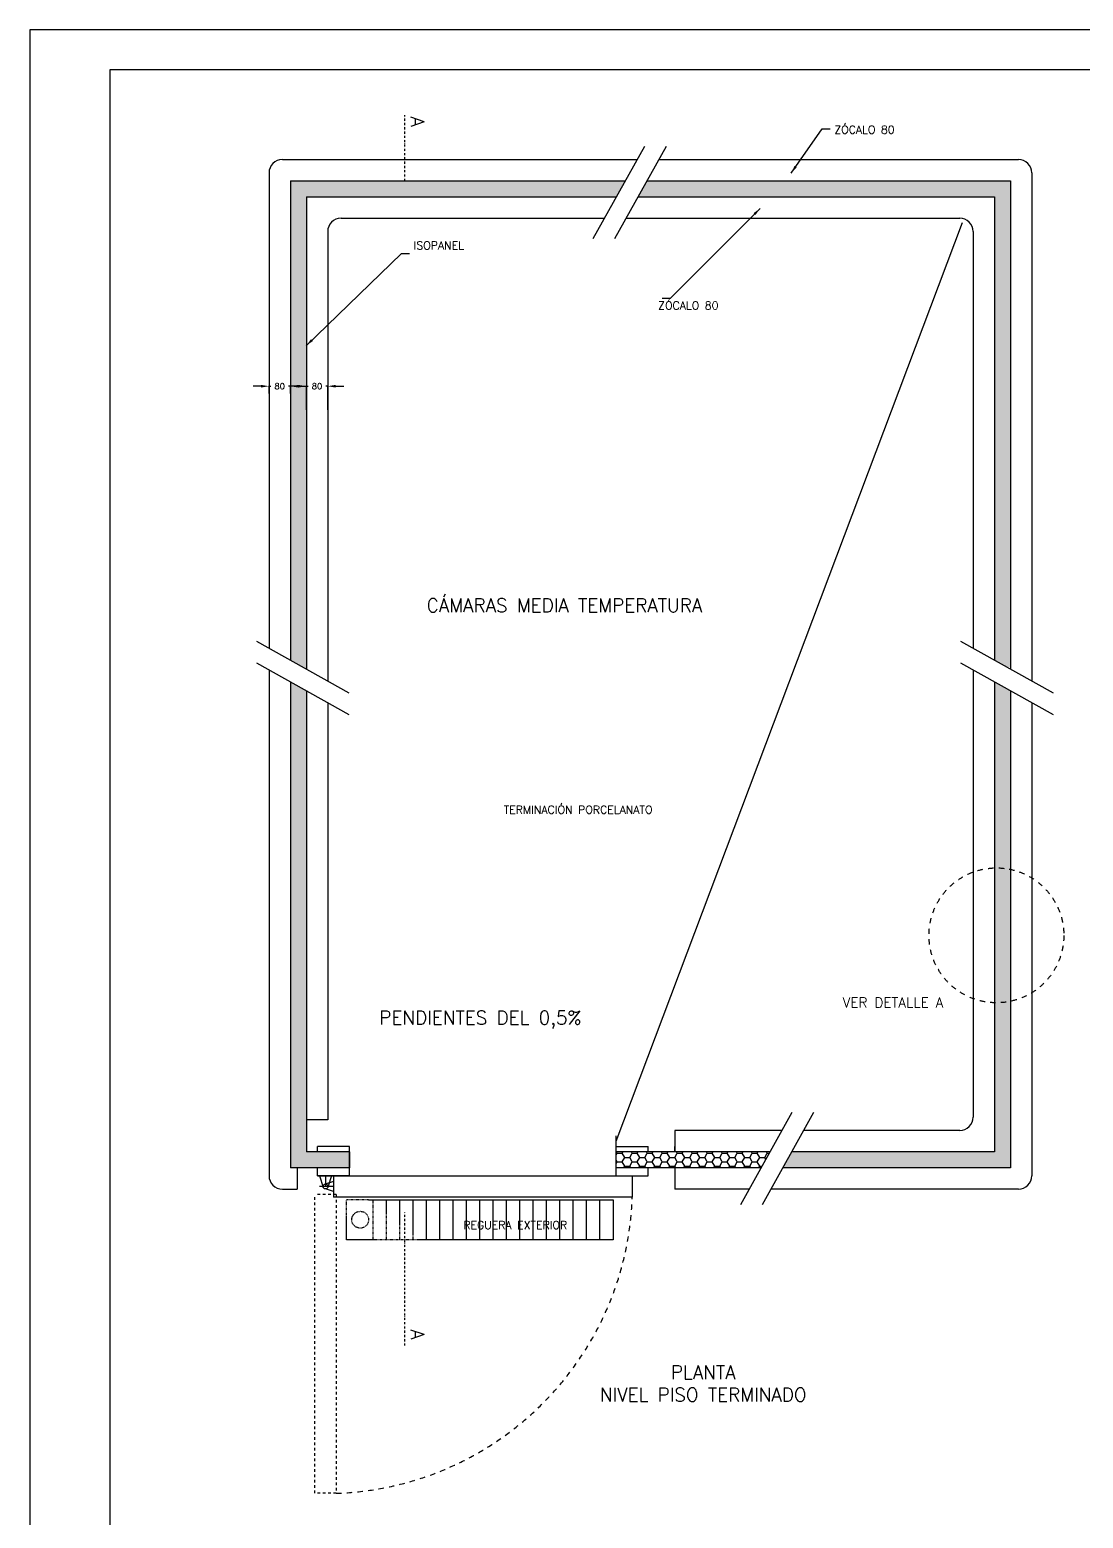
# Model space of a CAD drawing. Extents: x 20 to 15395, y -28849 to -19999.
# Drawn here: x 20 to 3970, y -25579 to -19999 of the extents above; entities that cross this region are included whole.
import ezdxf
from ezdxf.enums import TextEntityAlignment as Align

# ---------------------------------------------------------------- set-up
doc = ezdxf.new("R2010")
doc.units = 0
doc.header["$LTSCALE"] = 0.1
doc.header["$MEASUREMENT"] = 0
doc.header["$PDMODE"] = 33
for name, pattern in [('CEN10', [160, 80, -40, 0, -40]), ('PUN10', [40, 20, -20]), ('PUN100', [400, 200, -200]), ('PUN50', [200, 100, -100])]:
    doc.linetypes.add(name, pattern=pattern)
doc.layers.get('DEFPOINTS').update_dxf_attribs({"linetype": 'CONTINUOUS'})
for name, color, linetype in [('EQ', 8, 'CONTINUOUS'), ('FI', 2, 'CONTINUOUS'), ('GR', 9, 'CONTINUOUS'), ('ISO-2', 24, 'CONTINUOUS'), ('ISO-FI', 140, 'CONTINUOUS'), ('MA', 15, 'CONTINUOUS'), ('MF', 8, 'CONTINUOUS'), ('MFF', 8, 'CONTINUOUS'), ('TX', 13, 'CONTINUOUS')]:
    doc.layers.add(name, color=color, linetype=linetype)
doc.styles.add('ROMANS', font='romans')
doc.styles.get("Standard").update_dxf_attribs({"font": 'ITALIC'})
doc.dimstyles.new('RPM 1-15', dxfattribs={"dimscale": 15, "dimtxt": 1.5, "dimasz": 2, "dimexe": 0.0625, "dimexo": 0.38, "dimgap": 1, "dimtad": 0, "dimdec": 0, "dimtxsty": 'ROMANS', "dimcen": 2.5, "dimclrd": 256, "dimclre": 256, "dimclrt": 256, "dimazin": 0, "dimtfac": 1, "dimtdec": 0, "dimtmove": 0, "dimatfit": 1, "dimfxl": 1, "dimtolj": 1, "dimlwd": -1, "dimlwe": -1, "dimarcsym": 0})
doc.dimstyles.get("Standard").update_dxf_attribs({"dimtxt": 0.18, "dimasz": 0.18, "dimexe": 0.18, "dimexo": 0.0625, "dimgap": 0.09, "dimtad": 0, "dimtih": 1, "dimtoh": 1, "dimdec": 4, "dimzin": 0, "dimdsep": 46, "dimtxsty": 'Standard', "dimcen": 0.09, "dimadec": 0, "dimazin": 0, "dimtfac": 1, "dimtdec": 4, "dimtofl": 0, "dimtmove": 0, "dimatfit": 3, "dimfxl": 1, "dimtolj": 1, "dimtzin": 0, "dimarcsym": 0})
pattern_1 = [(0, (1, 0), (28.125, 16.237976), [18.75, -37.5]), (120, (1, 0), (-28.125, 16.237976), [18.75, -37.5]), (60, (1, 0), (6e-08, 32.475953), [-37.5, 18.75])]

# ---------------------------------------------------------------- blocks, each defined once
blk = doc.blocks.new('*D439')
at = {"layer": 'DEFPOINTS', "color": 0, "transparency": 16777216}
for p in [(917.1, -21335.3), (917.1, -21368.1, 0), (997.1, -21368.1, 0)]:
    blk.add_point(p, dxfattribs=at)
at = {"layer": 'TX', "transparency": 16777216}
for p, q in [((887.1, -21335.3), (857.1, -21335.3)), ((917.1, -21362.4), (917.1, -21334.3)), ((917.1, -21335.3), (923.9, -21335.3)), ((997.1, -21335.3), (990.3, -21335.3)), ((997.1, -21362.4), (997.1, -21334.3)), ((1027.1, -21335.3), (1057.1, -21335.3))]:
    blk.add_line(p, q, dxfattribs=at)
for points in [[(887.1, -21330.3), (887.1, -21340.3), (917.1, -21335.3)], [(1027.1, -21330.3), (1027.1, -21340.3), (997.1, -21335.3)]]:
    blk.add_solid(points, dxfattribs=at)
at = {"layer": 'TX', "transparency": 16777216, "insert": (957.1, -21335.3), "char_height": 22.5, "attachment_point": 5, "style": 'ROMANS'}
blk.add_mtext('\\A1;80', dxfattribs=at)
blk = doc.blocks.new('*D440')
at = {"layer": 'DEFPOINTS', "color": 0, "transparency": 16777216}
for p in [(1137.1, -21335.3), (1057.1, -21430.1, 0), (1137.1, -21430.1, 0)]:
    blk.add_point(p, dxfattribs=at)
at = {"layer": 'TX', "transparency": 16777216}
for p, q in [((1027.1, -21335.3), (997.1, -21335.3)), ((1057.1, -21424.4), (1057.1, -21334.3)), ((1057.1, -21335.3), (1063.9, -21335.3)), ((1137.1, -21335.3), (1130.3, -21335.3)), ((1137.1, -21424.4), (1137.1, -21334.3)), ((1167.1, -21335.3), (1197.1, -21335.3))]:
    blk.add_line(p, q, dxfattribs=at)
for points in [[(1027.1, -21330.3), (1027.1, -21340.3), (1057.1, -21335.3)], [(1167.1, -21330.3), (1167.1, -21340.3), (1137.1, -21335.3)]]:
    blk.add_solid(points, dxfattribs=at)
at = {"layer": 'TX', "transparency": 16777216, "insert": (1097.1, -21335.3), "char_height": 22.5, "attachment_point": 5, "style": 'ROMANS'}
blk.add_mtext('\\A1;80', dxfattribs=at)

msp = doc.modelspace()

# ---------------------------------------------------------------- hatches: boundary and pattern name
at = {"layer": 'ISO-2'}
h = msp.add_hatch(dxfattribs=at)
h.set_pattern_fill('HONEY', color=256, scale=150, style=0)
h.set_pattern_definition(pattern_1)
h.paths.add_polyline_path([(1057.1, -22395.3), (997.1, -22361.9), (997.1, -20565.7), (2252.8, -20565.7), (2219.4, -20625.7), (1057.1, -20625.7)])
h = msp.add_hatch(dxfattribs=at)
h.set_pattern_fill('HONEY', color=256, scale=150, style=0)
h.set_pattern_definition(pattern_1)
h.paths.add_polyline_path([(2300.6, -20625.7), (3637.1, -20625.7), (3637.1, -22361.9), (3683.4, -22387.7), (3697.1, -22387.7), (3697.1, -20565.7), (2334, -20565.7)])
h = msp.add_hatch(dxfattribs=at)
h.set_pattern_fill('HONEY', color=256, scale=150, style=0)
h.set_pattern_definition(pattern_1)
h.paths.add_polyline_path([(1219.1, -24265.7), (1219.1, -24205.7), (1057.1, -24205.7), (1057.1, -22476.5), (997.1, -22443.1), (997.1, -24265.7), (1219, -24265.7)])
h = msp.add_hatch(dxfattribs=at)
h.set_pattern_fill('HONEY', color=256, scale=150, style=0)
h.set_pattern_definition(pattern_1)
h.paths.add_polyline_path([(3637.1, -22443.1), (3637.1, -24205.6), (2876.6, -24205.6), (2843.2, -24265.6), (3697.1, -24265.6), (3697.1, -22476.5)])
h = msp.add_hatch(dxfattribs=at)
h.set_pattern_fill('HONEY', color=256, scale=150, style=0)
h.set_pattern_definition(pattern_1)
h.paths.add_polyline_path([(2219.1, -24265.6), (2219.1, -24205.6), (2795.3, -24205.6), (2761.9, -24265.6)])

# ---------------------------------------------------------------- linework, layer by layer
at = {"layer": 'EQ'}
for p, q in [((2219.1, -24295.7, 0), (2219.1, -24145.7, 0)), ((1219.1, -24185.7, 0), (1099.1, -24185.7, 0)), ((1099.1, -24205.7, 0), (1099.1, -24185.7, 0)), ((1219.1, -24295.7, 0), (1219.1, -24185.7, 0)), ((2219.1, -24185.7, 0), (2339.1, -24185.7, 0)), ((2339.1, -24205.7, 0), (2339.1, -24185.7, 0)), ((1099.1, -24295.7, 0), (1099.1, -24265.7, 0)), ((2339.1, -24295.7, 0), (2339.1, -24265.7, 0)), ((1219.1, -24295.7, 0), (1099.1, -24295.7, 0)), ((1099.1, -24295.7, 0), (1159.1, -24295.7, 0)), ((1106.6, -24295.7, 0), (1120.4, -24338.5, 0)), ((1159.1, -24316.8, 0), (1123.8, -24328.3, 0)), ((1129.1, -24295.7, 0), (1129.1, -24335.7, 0)), ((1151.7, -24295.7, 0), (1137.9, -24338.5, 0)), ((1159.1, -24295.7, 0), (1159.1, -24375.7, 0)), ((1159.1, -24295.7, 0), (2279.1, -24295.7, 0)), ((2219.1, -24295.7, 0), (2339.1, -24295.7, 0)), ((2279.1, -24295.7, 0), (2279.1, -24375.7, 0)), ((1159.1, -24335.7, 0), (1106.4, -24335.7, 0)), ((1159.2, -24354.6, 0), (1129.2, -24344.9, 0)), ((2279.1, -24375.7, 0), (1159.1, -24375.7, 0))]:
    msp.add_line(p, q, dxfattribs=at)
at = {"layer": 'EQ', "linetype": 'PUN50'}
for p, q in [((1169.1, -24365.7, 0), (1089.1, -24365.7, 0)), ((1089.1, -25485.7, 0), (1089.1, -24365.7, 0)), ((1169.1, -24365.7, 0), (1169.1, -25485.7, 0)), ((1169.1, -25485.7, 0), (1089.1, -25485.7, 0))]:
    msp.add_line(p, q, dxfattribs=at)
at = {"layer": 'EQ'}
msp.add_circle((1129.1, -24335.7, 0), 9.16, dxfattribs=at)
at = {"layer": 'FI'}
for p, q in [((20.1, -19999.1), (20.1, -28849.1)), ((15395.1, -19999.1), (20.1, -19999.1)), ((967.1, -20485.7, 0), (2297.4, -20485.7, 0)), ((2378.6, -20485.7, 0), (3727.1, -20485.7, 0)), ((917.1, -20535.7, 0), (917.1, -22317.3, 0)), ((3777.1, -20535.7, 0), (3777.1, -22439.8, 0)), ((1137.1, -20755.7, 0), (1137.1, -22439.8, 0)), ((1187.1, -20705.7, 0), (2174.9, -20705.7, 0)), ((2256.1, -20705.7, 0), (3507.1, -20705.7, 0)), ((3557.1, -20755.7, 0), (3557.1, -22317.3, 0)), ((917.1, -22398.6, 0), (917.1, -24295.6, 0)), ((3557.1, -22398.6, 0), (3557.1, -24075.6, 0)), ((1137.1, -22521, 0), (1137.1, -24085.7, 0)), ((3777.1, -22521, 0), (3777.1, -24295.6, 0)), ((1138.1, -24085.7, 0), (1060.2, -24085.7, 0)), ((2439.2, -24125.6, 0), (2439.1, -24205.7, 0)), ((2839.9, -24125.6, 0), (2439.2, -24125.6, 0)), ((3507.1, -24125.6, 0), (2921.1, -24125.6, 0)), ((2439.1, -24205.7, 0), (2439.1, -24185.7, 0)), ((1022.9, -24265.6, 0), (1022.9, -24345.6, 0)), ((2439.1, -24265.7, 0), (2439.1, -24345.6, 0)), ((967.1, -24345.6, 0), (997.1, -24345.6, 0)), ((997.1, -24345.6, 0), (1022.9, -24345.6, 0)), ((2717.4, -24345.6, 0), (2439.1, -24345.6, 0)), ((3727.1, -24345.6, 0), (2798.6, -24345.6, 0))]:
    msp.add_line(p, q, dxfattribs=at)
for centre, start, end in [((967.1, -20535.7, 0), 90, 180), ((3727.1, -20535.7, 0), 0, 90), ((1187.1, -20755.7, 0), 90, 180), ((3507.1, -20755.7, 0), 0, 90), ((3507.1, -24075.6, 0), 269.9989, 0), ((967.1, -24295.6, 0), 180, 270.0011), ((3727.1, -24295.6, 0), 269.9989, 0)]:
    msp.add_arc(centre, 50, start, end, dxfattribs=at)
at = {"layer": 'GR', "linetype": 'CEN10'}
for p, q in [((1426, -20565.7, 0), (1426, -20319.3, 0)), ((1426, -24932.2, 0), (1426, -24432.2, 0))]:
    msp.add_line(p, q, dxfattribs=at)
at = {"layer": 'ISO-FI'}
for p, q in [((997.1, -20565.7, 0), (997.1, -22361.9, 0)), ((997.1, -20565.7, 0), (2252.8, -20565.7, 0)), ((2334, -20565.7, 0), (3697.1, -20565.7, 0)), ((3697.1, -20565.7, 0), (3697.1, -22395.3, 0)), ((1057.1, -20625.7, 0), (2219.4, -20625.7, 0)), ((1057.1, -20625.7, 0), (1057.1, -22395.3, 0)), ((2300.6, -20625.7, 0), (3637.1, -20625.7, 0)), ((3637.1, -20625.7, 0), (3637.1, -22361.9, 0)), ((997.1, -22443.1, 0), (997.1, -24265.7, 0)), ((1057.1, -22476.5, 0), (1057.1, -24205.7, 0)), ((3637.1, -22443.1, 0), (3637.1, -24205.6, 0)), ((3697.1, -22476.5, 0), (3697.1, -24265.6, 0)), ((1219.1, -24205.7, 0), (1057.1, -24205.7, 0)), ((1219.1, -24205.7, 0), (1219, -24265.7, 0)), ((2219.1, -24265.6, 0), (2219.1, -24165.6, 0)), ((2795.3, -24205.6, 0), (2219.1, -24205.6, 0)), ((3637.1, -24205.6, 0), (2876.6, -24205.6, 0)), ((1219.1, -24265.7, 0), (997.1, -24265.7, 0)), ((2761.9, -24265.6, 0), (2219.1, -24265.6, 0)), ((3697.1, -24265.6, 0), (2843.2, -24265.6, 0))]:
    msp.add_line(p, q, dxfattribs=at)
at = {"layer": 'MA'}
for p, q in [((320.1, -20149.1), (320.1, -28699.1)), ((15245.1, -20149.1), (320.1, -20149.1))]:
    msp.add_line(p, q, dxfattribs=at)
at = {"layer": 'MF'}
for p, q in [((2325, -20436.1), (2131.7, -20783.3)), ((2406.2, -20436.1), (2212.9, -20783.3)), ((2219.1, -24165.6, 0), (3517.3, -20721, 0)), ((869.9, -22291), (1217, -22484.3)), ((3509.9, -22291), (3857, -22484.3)), ((869.9, -22372.3), (1217, -22565.5)), ((3509.9, -22372.3), (3857, -22565.5)), ((2877.7, -24057.6, 0), (2684.5, -24404.7, 0)), ((2959, -24057.6, 0), (2765.7, -24404.7, 0))]:
    msp.add_line(p, q, dxfattribs=at)
at = {"layer": 'MF', "linetype": 'PUN10'}
for p, q in [((1207.7, -24448.2, 0), (1207.7, -24385.6, 0)), ((1290, -24385.6, 0), (1207.7, -24385.6, 0)), ((1307.7, -24535.6, 0), (1307.7, -24399.5, 0)), ((1357.7, -24535.6, 0), (1357.7, -24438.7, 0)), ((1407.7, -24535.6, 0), (1407.7, -24477.9, 0)), ((1481.4, -24535.6, 0), (1319.5, -24535.6, 0)), ((1457.7, -24535.6, 0), (1457.7, -24517.1, 0))]:
    msp.add_line(p, q, dxfattribs=at)
at = {"layer": 'MF', "linetype": 'Continuous'}
for p, q in [((1290, -24385.6, 0), (2207.7, -24385.6, 0)), ((1307.7, -24399.5, 0), (1307.7, -24385.6, 0)), ((1357.7, -24438.7, 0), (1357.7, -24385.6, 0)), ((1407.7, -24477.9, 0), (1407.7, -24385.6, 0)), ((1457.7, -24517.1, 0), (1457.7, -24385.6, 0)), ((1507.7, -24535.6, 0), (1507.7, -24385.6, 0)), ((1557.7, -24535.6, 0), (1557.7, -24385.6, 0)), ((1607.7, -24535.6, 0), (1607.7, -24385.6, 0)), ((1657.7, -24535.6, 0), (1657.7, -24385.6, 0)), ((1707.7, -24535.6, 0), (1707.7, -24385.6, 0)), ((1757.7, -24535.6, 0), (1757.7, -24385.6, 0)), ((1807.7, -24535.6, 0), (1807.7, -24385.6, 0)), ((1857.7, -24535.6, 0), (1857.7, -24385.6, 0)), ((1907.7, -24535.6, 0), (1907.7, -24385.6, 0)), ((1957.7, -24535.6, 0), (1957.7, -24385.6, 0)), ((2007.7, -24535.6, 0), (2007.7, -24385.6, 0)), ((2057.7, -24535.6, 0), (2057.7, -24385.6, 0)), ((2107.7, -24535.6, 0), (2107.7, -24385.6, 0)), ((2157.7, -24535.6, 0), (2157.7, -24385.6, 0)), ((2207.7, -24385.6, 0), (2207.7, -24535.6, 0)), ((1207.7, -24535.6, 0), (1207.7, -24448.2, 0)), ((1319.5, -24535.6, 0), (1207.7, -24535.6, 0)), ((2207.7, -24535.6, 0), (1481.4, -24535.6, 0))]:
    msp.add_line(p, q, dxfattribs=at)
at = {"layer": 'MF', "linetype": 'PUN10'}
msp.add_circle((1259, -24460.1, 0), 31.5, dxfattribs=at)
at = {"layer": 'MFF', "linetype": 'PUN100'}
msp.add_circle((3644.4, -23394, 0), 252.8, dxfattribs=at)
msp.add_arc((1129.1, -24335.7, 0), 1150.7, 271.9921, 358.0079, dxfattribs=at)

# ---------------------------------------------------------------- texts
at = {"layer": 'GR', "char_height": 50.5, "attachment_point": 1, "rotation": 270, "style": 'ROMANS'}
for insert in [(1499.1, -20324.5), (1499.1, -24871.4)]:
    msp.add_mtext('A', dxfattribs=dict(at, insert=insert))
at = {"layer": 'GR', "style": 'ROMANS'}
for s, insert, char_height, attachment_point in [('CÁMARAS MEDIA TEMPERATURA', (1508.2, -22131.5), 50.541, 1), ('VER DETALLE A', (3256.7, -23627.2, 0), 37.5, 2), ('PENDIENTES DEL 0,5%', (1330.4, -23677.2), 50.541, 1), ('PLANTA\\PNIVEL PISO TERMINADO', (2545.1, -25006.7), 50.541, 2)]:
    msp.add_mtext(s, dxfattribs=dict(at, insert=insert, char_height=char_height, attachment_point=attachment_point))
at = {"layer": 'TX', "style": 'ROMANS'}
msp.add_text('REGUERA EXTERIOR', height=30, dxfattribs=at).set_placement((1645.6, -24480), align=Align.MIDDLE_LEFT)
for s, insert, char_height, attachment_point in [('\\A1;ZÓCALO 80', (3036.6, -20358.7), 29.997, 1), ('ZÓCALO 80', (2376.1, -21017.8, 0), 30, 1), ('TERMINACIÓN PORCELANATO', (2076, -22908), 30, 2)]:
    msp.add_mtext(s, dxfattribs=dict(at, insert=insert, char_height=char_height, attachment_point=attachment_point))
at = {"layer": 'TX', "insert": (1459.3, -20792.7), "char_height": 30, "width": 196, "attachment_point": 1, "style": 'ROMANS'}
msp.add_mtext('ISOPANEL ', dxfattribs=at)

# ---------------------------------------------------------------- dimensions: what is measured, and where the dimension line sits
at = {"layer": 'TX'}
for base, p1, p2, picture, middle in [((917.1, -21335.3), (997.1, -21368.1, 0), (917.1, -21368.1, 0), '*D439', (957.1, -21335.3)), ((1137.1, -21335.3), (1057.1, -21430.1, 0), (1137.1, -21430.1, 0), '*D440', (1097.1, -21335.3))]:
    dim = msp.add_linear_dim(base=base, p1=p1, p2=p2, dimstyle='RPM 1-15', dxfattribs=at)
    dim.commit()
    dim.dimension.update_dxf_attribs({"geometry": picture, "text_midpoint": middle})

# ---------------------------------------------------------------- leaders
at = {"layer": 'TX', "annotation_type": 0, "has_hookline": 1}
for points, dimstyle, override, hookline_direction, text_width in [([(2874.6, -20536.7), (2991.6, -20369.9), (3021.6, -20369.9)], 'RPM 1-15', {"dimgap": 1, "dimtad": 0}, 0, 248.5), ([(2758.5, -20668.9, 0), (2421.1, -21006.5, 0), (2391.1, -21006.5, 0)], 'RPM 1-15', {"dimgap": 1, "dimtad": 0}, 1, 248.5), ([(1056.4, -21183.5), (1414.3, -20837.7), (1444.3, -20837.7)], 'Standard', {"dimtxt": 30, "dimasz": 30, "dimgap": 15, "dimtad": 0, "dimtih": 0, "dimdec": 0, "dimtxsty": 'ROMANS', "dimtdec": 0, "dimtix": 1, "dimtmove": 2}, 0, 202.8)]:
    msp.add_leader(points, dimstyle=dimstyle, override=override, dxfattribs=dict(at, hookline_direction=hookline_direction, text_width=text_width))

doc.saveas('drawing.dxf')
